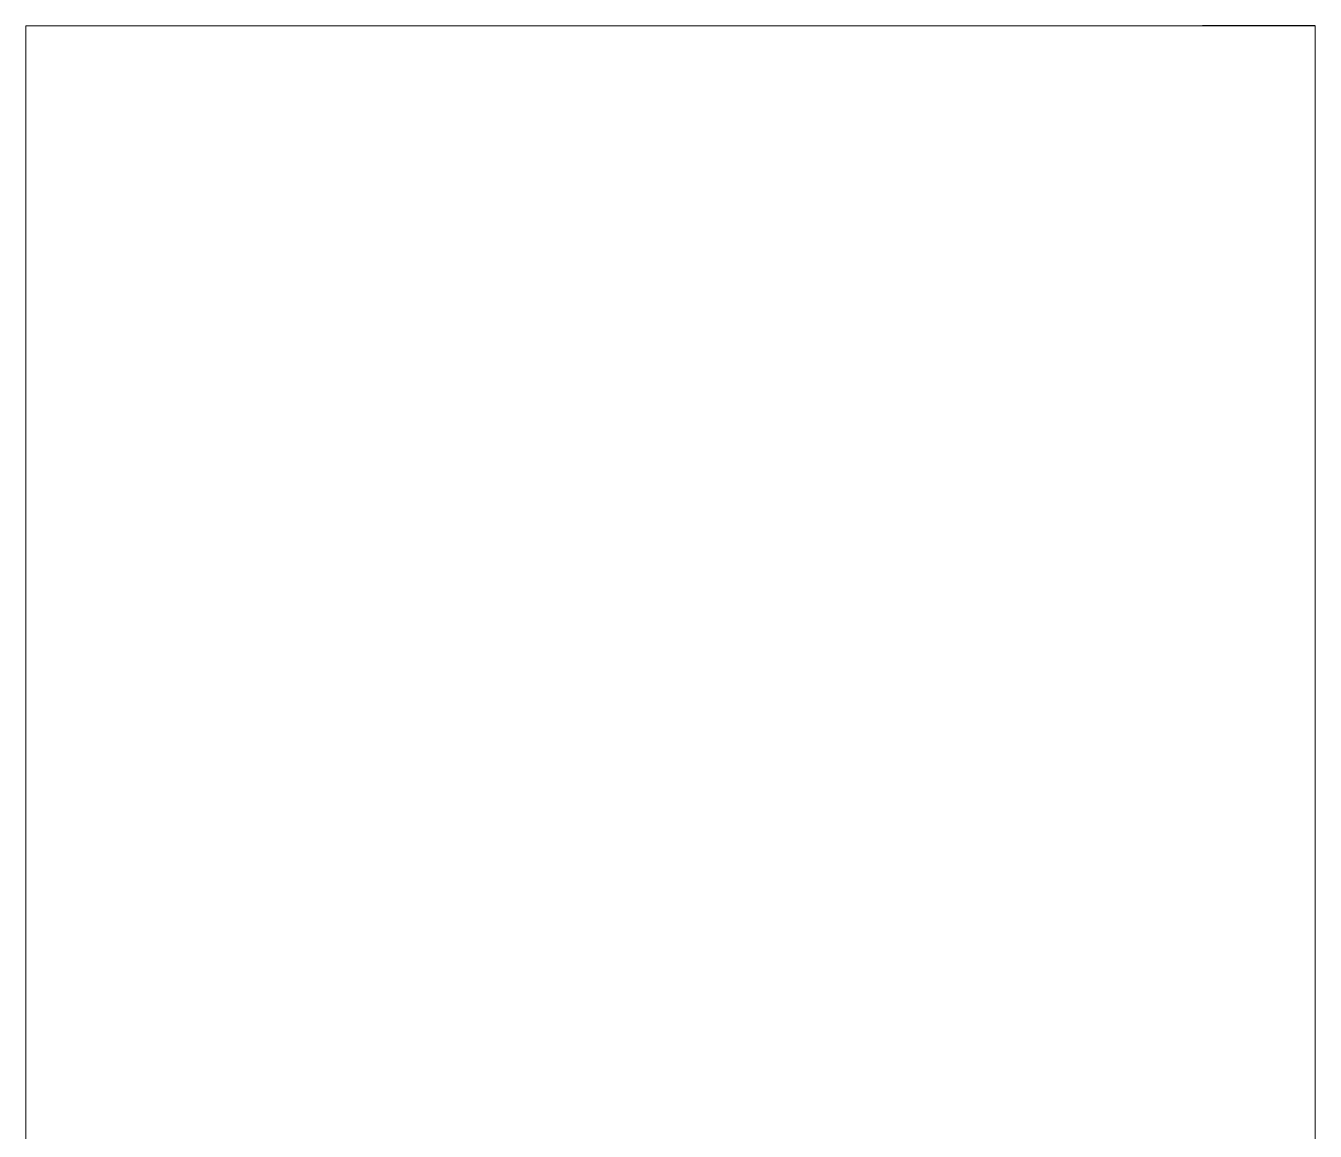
# Model space of a CAD drawing. Header units: millimetres. Extents: x 0 to 40, y 0 to 70.
# Drawn here: x 0 to 40, y 35.7 to 70 of the extents above; entities that cross this region are included whole.
import ezdxf

# ---------------------------------------------------------------- set-up
doc = ezdxf.new("R2010")
doc.units = ezdxf.units.MM
doc.layers.add('Al Foil', color=2, linetype='Continuous')
doc.layers.add('DEF POINTS', color=7, linetype='Continuous')

msp = doc.modelspace()

# ---------------------------------------------------------------- linework, layer by layer
at = {"layer": 'Al Foil', "linetype": 'Continuous', "lineweight": 0}
for p, q in [((0, 0), (0, 70)), ((0, 70), (40, 70)), ((40, 70), (40, 0))]:
    msp.add_line(p, q, dxfattribs=at)
at = {"layer": 'Al Foil'}
msp.add_line((40, 70), (36.5, 70), dxfattribs=at)
at = {"layer": 'DEF POINTS', "linetype": 'Continuous', "lineweight": 0}
for p, q in [((0, 0), (0, 70)), ((0, 70), (40, 70)), ((40, 70), (40, 0))]:
    msp.add_line(p, q, dxfattribs=at)

doc.saveas('drawing.dxf')
